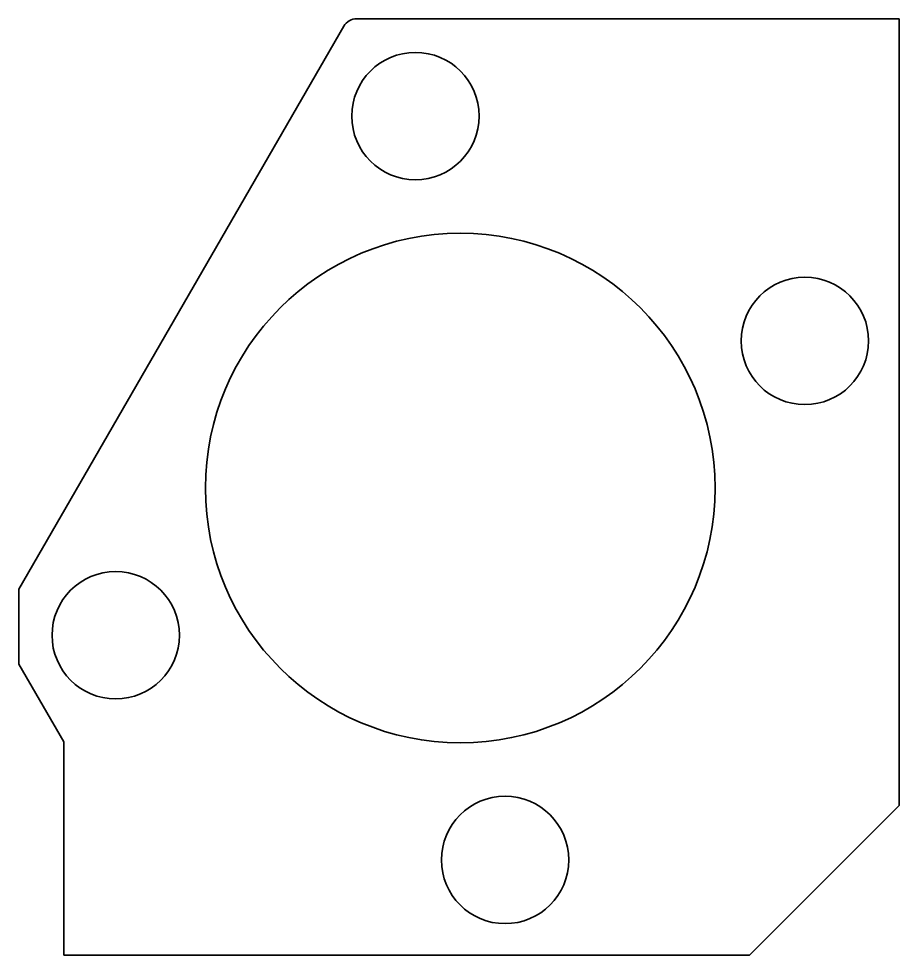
# Model space of a CAD drawing. Header units: millimetres. Extents: x 0 to 118, y 0 to 125.
import ezdxf

# ---------------------------------------------------------------- set-up
doc = ezdxf.new("R2010")
doc.units = ezdxf.units.MM
doc.layers.add('SIMUMAK Visible (ISO)', color=7, linetype='Continuous', lineweight=35)

# ---------------------------------------------------------------- blocks, each defined once
blk = doc.blocks.new('SIL-027-CCCP-01_Sheet_6_VIEW19')
at = {"layer": 'SIMUMAK Visible (ISO)'}
for p, q in [((-13.64, 62.5), (58.75, 62.5)), ((58.75, 62.5), (58.75, -42.5)), ((-58.75, -13.63), (-15.37, 61.5)), ((-58.75, -23.63), (-58.75, -13.63)), ((-52.75, -34.03), (-58.75, -23.63)), ((-52.75, -62.5), (-52.75, -34.03)), ((58.75, -42.5), (38.75, -62.5)), ((38.75, -62.5), (-52.75, -62.5))]:
    blk.add_line(p, q, dxfattribs=at)
for centre, radius in [((-5.81, 49.5), 8.5), ((0.17, -0.14), 34), ((46.15, 19.5), 8.5), ((-45.81, -19.78), 8.5), ((6.15, -49.78), 8.5)]:
    blk.add_circle(centre, radius, dxfattribs=at)
at = {"layer": 'SIMUMAK Visible (ISO)', "extrusion": (0, 0, -1)}
blk.add_arc((13.64, 60.5), 2, 30, 90, dxfattribs=at)

msp = doc.modelspace()

# ---------------------------------------------------------------- block references
msp.add_blockref('SIL-027-CCCP-01_Sheet_6_VIEW19', (58.75, 62.5))

doc.saveas('drawing.dxf')
